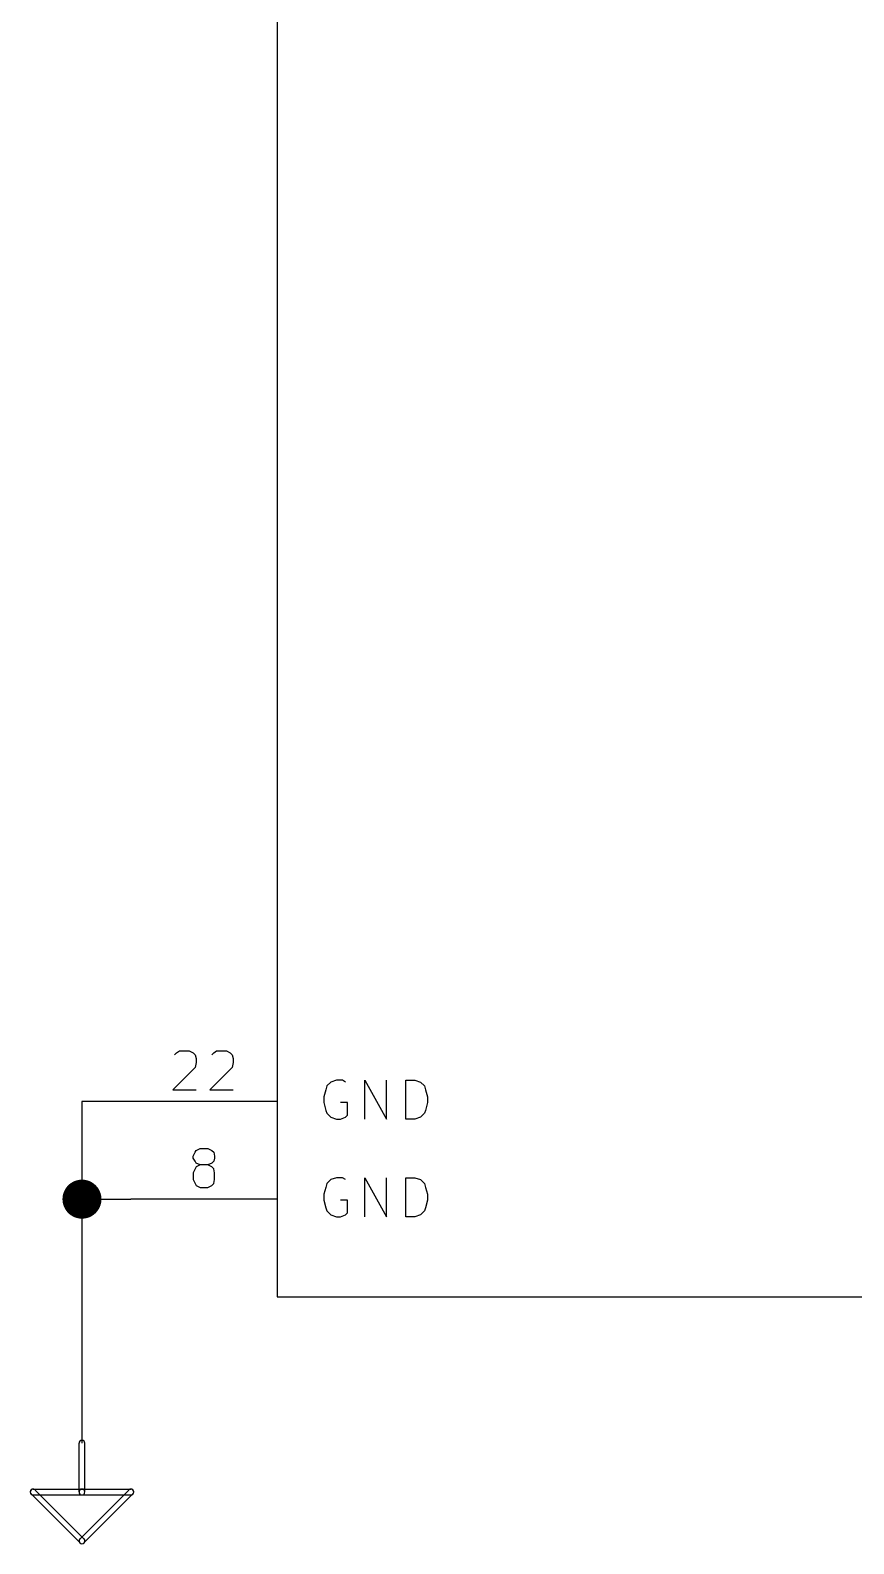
# Model space of a CAD drawing. Extents: x 10 to 287, y -200 to -10.
# Drawn here: x 76.12 to 97.56, y -129.62 to -90.23 of the extents above; entities that cross this region are included whole.
import ezdxf

# ---------------------------------------------------------------- set-up
doc = ezdxf.new("R2010")
doc.units = 0
doc.header["$MEASUREMENT"] = 0
doc.layers.add('BLACK', color=7, linetype='CONTINUOUS')
doc.layers.add('WHITE', color=7, linetype='CONTINUOUS')

msp = doc.modelspace()

# ---------------------------------------------------------------- linework, layer by layer
at = {"layer": 'Black'}
for p, q in [((82.55, -59.69), (82.55, -123.19)), ((79.883, -116.891), (79.9338, -116.84)), ((79.9338, -116.84), (80.01, -116.789)), ((80.01, -116.789), (80.264, -116.789)), ((80.264, -116.789), (80.3656, -116.84)), ((80.3656, -116.84), (80.4164, -116.891)), ((80.4164, -116.891), (80.4418, -116.992)), ((80.8482, -116.891), (80.899, -116.84)), ((80.899, -116.84), (80.9752, -116.789)), ((80.9752, -116.789), (81.2292, -116.789)), ((81.2292, -116.789), (81.3308, -116.84)), ((81.3308, -116.84), (81.3816, -116.891)), ((81.3816, -116.891), (81.407, -116.992)), ((80.4164, -117.221), (79.8322, -117.805)), ((80.4418, -117.094), (80.4164, -117.221)), ((80.4418, -116.992), (80.4418, -117.094)), ((81.3816, -117.221), (80.7974, -117.805)), ((81.407, -117.094), (81.3816, -117.221)), ((81.407, -116.992), (81.407, -117.094)), ((78.74, -118.11), (77.47, -118.11)), ((77.47, -118.11), (77.47, -127)), ((82.55, -118.11), (78.74, -118.11)), ((79.8322, -117.805), (80.4418, -117.805)), ((80.7974, -117.805), (81.407, -117.805)), ((80.4418, -119.38), (80.5434, -119.329)), ((80.5434, -119.329), (80.7466, -119.329)), ((80.7466, -119.329), (80.8482, -119.38)), ((80.3656, -119.532), (80.4164, -119.431)), ((80.3656, -119.583), (80.3656, -119.532)), ((80.4164, -119.659), (80.3656, -119.583)), ((80.4164, -119.431), (80.4418, -119.38)), ((80.4418, -119.71), (80.4164, -119.659)), ((80.5434, -119.761), (80.4418, -119.71)), ((80.8482, -119.71), (80.7466, -119.761)), ((80.8482, -119.38), (80.899, -119.431)), ((80.899, -119.659), (80.8482, -119.71)), ((80.899, -119.431), (80.9244, -119.532)), ((80.9244, -119.583), (80.899, -119.659)), ((80.9244, -119.532), (80.9244, -119.583)), ((80.4164, -119.863), (80.3656, -119.964)), ((80.3656, -119.964), (80.3656, -120.142)), ((80.4418, -119.812), (80.4164, -119.863)), ((80.5434, -119.761), (80.4418, -119.812)), ((80.7466, -119.761), (80.5434, -119.761)), ((80.8482, -119.812), (80.7466, -119.761)), ((80.899, -119.863), (80.8482, -119.812)), ((80.9244, -119.964), (80.899, -119.863)), ((80.9244, -120.142), (80.9244, -119.964)), ((80.3656, -120.142), (80.4164, -120.244)), ((80.4164, -120.244), (80.4418, -120.294)), ((80.4418, -120.294), (80.5434, -120.345)), ((80.5434, -120.345), (80.7466, -120.345)), ((80.7466, -120.345), (80.8482, -120.294)), ((80.8482, -120.294), (80.899, -120.244)), ((80.899, -120.244), (80.9244, -120.142)), ((77.47, -120.65), (78.74, -120.65)), ((82.55, -120.65), (78.74, -120.65)), ((82.55, -123.19), (123.19, -123.19)), ((77.3938, -128.27), (77.3938, -127)), ((77.5462, -128.27), (77.5462, -127)), ((77.4192, -129.591), (76.1492, -128.321)), ((76.2, -128.194), (77.47, -128.194)), ((76.2, -128.346), (77.47, -128.346)), ((77.5208, -129.489), (76.2508, -128.219)), ((78.6892, -128.219), (77.4192, -129.489)), ((77.47, -128.194), (78.74, -128.194)), ((77.47, -128.346), (78.74, -128.346)), ((78.7908, -128.321), (77.5208, -129.591))]:
    msp.add_line(p, q, dxfattribs=at)
at = {"layer": 'Black', "const_width": 0.508}
msp.add_lwpolyline([(77.216, -120.65, 1), (77.724, -120.65, 1)], format="xyb", close=True, dxfattribs=at)
at = {"layer": 'Black'}
for centre, start, end in [((77.47, -127), 360, 540), ((76.2, -128.27), 405, 585), ((76.2, -128.27), 90, 270), ((77.47, -128.27), 90, 270), ((77.47, -128.27), 180, 360), ((77.47, -128.27), 270, 450), ((78.74, -128.27), 315, 495), ((78.74, -128.27), 270, 450), ((77.47, -129.54), 495, 675), ((77.47, -129.54), 225, 405)]:
    msp.add_arc(centre, 0.0762, start, end, dxfattribs=at)
at = {"layer": 'White'}
for p, q in [((83.8454, -117.704), (83.82, -117.805)), ((83.947, -117.602), (83.8454, -117.704)), ((84.0994, -117.551), (83.947, -117.602)), ((84.2518, -117.551), (84.0994, -117.551)), ((84.328, -117.602), (84.2518, -117.551)), ((84.836, -118.567), (84.836, -117.551)), ((84.836, -117.551), (85.3948, -118.567)), ((85.3948, -118.567), (85.3948, -117.551)), ((85.9028, -118.567), (85.9028, -117.551)), ((85.9028, -117.551), (86.1314, -117.551)), ((86.1314, -117.551), (86.2838, -117.602)), ((86.2838, -117.602), (86.3854, -117.704)), ((86.3854, -117.704), (86.4108, -117.805)), ((83.82, -117.805), (83.7692, -117.983)), ((83.7692, -117.983), (83.7692, -118.135)), ((83.7692, -118.135), (83.82, -118.339)), ((84.3788, -118.135), (84.201, -118.135)), ((84.3788, -118.466), (84.3788, -118.135)), ((86.4108, -117.805), (86.4616, -117.983)), ((86.4616, -118.135), (86.4108, -118.339)), ((86.4616, -117.983), (86.4616, -118.135)), ((83.82, -118.339), (83.8454, -118.415)), ((83.8454, -118.415), (83.947, -118.516)), ((83.947, -118.516), (84.0994, -118.567)), ((84.201, -118.567), (84.328, -118.516)), ((84.328, -118.516), (84.3788, -118.466)), ((86.2838, -118.516), (86.1314, -118.567)), ((86.3854, -118.415), (86.2838, -118.516)), ((86.4108, -118.339), (86.3854, -118.415)), ((84.0994, -118.567), (84.201, -118.567)), ((86.1314, -118.567), (85.9028, -118.567)), ((84.0994, -120.091), (83.947, -120.142)), ((84.2518, -120.091), (84.0994, -120.091)), ((84.328, -120.142), (84.2518, -120.091)), ((84.836, -121.107), (84.836, -120.091)), ((84.836, -120.091), (85.3948, -121.107)), ((85.3948, -121.107), (85.3948, -120.091)), ((85.9028, -121.107), (85.9028, -120.091)), ((85.9028, -120.091), (86.1314, -120.091)), ((86.1314, -120.091), (86.2838, -120.142)), ((83.82, -120.345), (83.7692, -120.523)), ((83.8454, -120.244), (83.82, -120.345)), ((83.947, -120.142), (83.8454, -120.244)), ((86.2838, -120.142), (86.3854, -120.244)), ((86.3854, -120.244), (86.4108, -120.345)), ((86.4108, -120.345), (86.4616, -120.523)), ((83.7692, -120.523), (83.7692, -120.675)), ((83.7692, -120.675), (83.82, -120.879)), ((83.82, -120.879), (83.8454, -120.955)), ((84.3788, -120.675), (84.201, -120.675)), ((84.3788, -121.006), (84.3788, -120.675)), ((86.4108, -120.879), (86.3854, -120.955)), ((86.4616, -120.675), (86.4108, -120.879)), ((86.4616, -120.523), (86.4616, -120.675)), ((83.8454, -120.955), (83.947, -121.056)), ((83.947, -121.056), (84.0994, -121.107)), ((84.0994, -121.107), (84.201, -121.107)), ((84.201, -121.107), (84.328, -121.056)), ((84.328, -121.056), (84.3788, -121.006)), ((86.1314, -121.107), (85.9028, -121.107)), ((86.2838, -121.056), (86.1314, -121.107)), ((86.3854, -120.955), (86.2838, -121.056))]:
    msp.add_line(p, q, dxfattribs=at)

doc.saveas('drawing.dxf')
